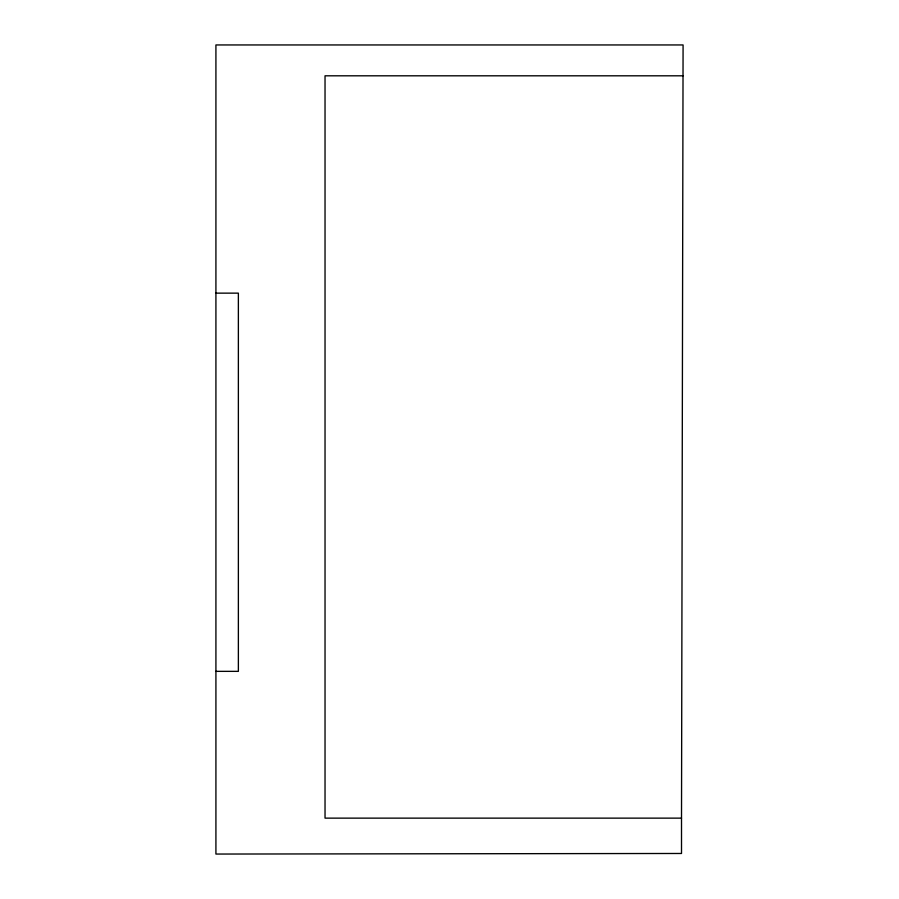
<?xml version="1.0" encoding="UTF-8"?>
<svg xmlns="http://www.w3.org/2000/svg" width="899" height="899" viewBox="0 0 899 899"><rect width="100%" height="100%" fill="white"/><g stroke="black" fill="none" stroke-linecap="round" stroke-linejoin="round"><path stroke-width="1.35" d="M681.509 818.135L683.083 44.95L215.917 44.95L215.917 854.05L681.509 853.477L681.509 818.135L325.033 818.135L325.033 75.808L683.083 75.808M215.917 293.141L238.37 293.141L238.37 671.351L215.917 671.351"/></g></svg>
